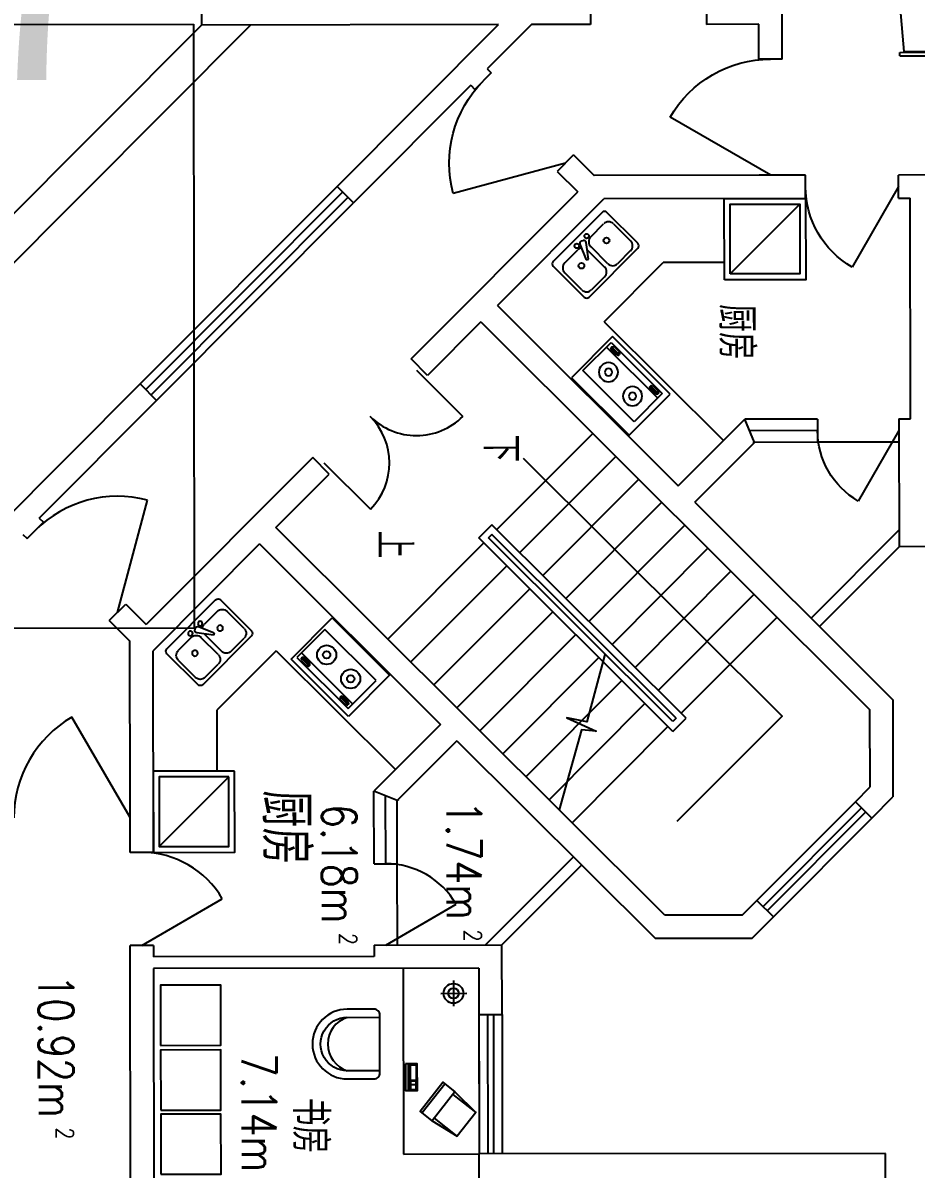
# Model space of a CAD drawing. Header units: millimetres. Extents: x 950 to 32641, y 607 to 32298.
# Drawn here: x 15358 to 23048, y 8425 to 18293 of the extents above; entities that cross this region are included whole.
import ezdxf
from ezdxf.enums import TextEntityAlignment as Align

# ---------------------------------------------------------------- set-up
doc = ezdxf.new("R2010")
doc.units = ezdxf.units.MM
for name, color, linetype in [('FURN', 1, 'Continuous'), ('PD', 40, 'Continuous'), ('PJ', 8, 'Continuous'), ('PUB_TEXT', 7, 'Continuous'), ('PUB_WINDW', 7, 'Continuous'), ('TOTHER', 7, 'Continuous'), ('WALL', 255, 'Continuous'), ('WENZI', 41, 'Continuous'), ('WINDOW', 2, 'Continuous'), ('WINDOW_TEXT', 7, 'Continuous')]:
    doc.layers.add(name, color=color, linetype=linetype)
doc.styles.add('-宋体', font='SimSun.ttf', dxfattribs={"width": 0.8})
doc.styles.add('_HZTXT0', font='txt.shx', dxfattribs={"width": 0.7, "bigfont": 'hztxt.shx'})
doc.styles.add('DIM_FONT', font='SIMPLEX', dxfattribs={"width": 0.8})
doc.styles.add('SIMPLEX', font='SIMPLEX.SHX')
doc.styles.get("Standard").update_dxf_attribs({"font": 'arial.ttf'})

# ---------------------------------------------------------------- blocks, each defined once
blk = doc.blocks.new('M_E28MVF')
at = {"color": 0, "linetype": 'ByBlock'}
for p, q in [((0, 413), (0, -413)), ((564, 454), (41, 454)), ((193, 413), (482, 413)), ((606, -413), (606, 413)), ((110, 110), (110, 330)), ((564, 330), (564, 110)), ((65, -3), (76, 16)), ((280, -98), (118, 24)), ((482, 28), (193, 28)), ((79, -42), (266, -122)), ((110, -330), (110, -110)), ((194, -28), (482, -28)), ((266, -122), (280, -98)), ((564, -110), (564, -330)), ((41, -454), (564, -454)), ((482, -413), (193, -413))]:
    blk.add_line(p, q, dxfattribs=at)
for centre, radius in [((275, 213), 34.4), ((69, 83), 27.5), ((69, -83), 27.5), ((275, -213), 34.4)]:
    blk.add_circle(centre, radius, dxfattribs=at)
for centre, radius, start, end in [((41, 413), 41.3, 90, 180), ((193, 330), 82.6, 90, 180), ((482, 330), 82.6, 0, 90), ((564, 413), 41.3, 0, 90), ((100, 3), 27.5, 50.5377, 150), ((193, 110), 82.6, 180, 270), ((482, 110), 82.6, 270, 0), ((89, -16), 27.5, 150, 249.4623), ((193, -110), 82.6, 146.607, 180), ((482, -110), 82.6, 0, 90), ((193, -330), 82.6, 180, 270), ((482, -330), 82.6, 270, 0), ((41, -413), 41.3, 180, 270), ((564, -413), 41.3, 270, 0)]:
    blk.add_arc(centre, radius, start, end, dxfattribs=at)
at = {"style": 'DIM_FONT', "width": 0.8, "flags": 9}
for tag in ['XSIZE', 'YSIZE']:
    blk.add_attdef(tag, (0, 0), '', height=0.5, dxfattribs=at)
blk = doc.blocks.new('_WBLK')
for p, q in [((-0.5, 0.5), (0.5, 0.5)), ((0.5, 0.1667), (-0.5, 0.1667)), ((0.5, -0.1667), (-0.5, -0.1667)), ((-0.5, -0.5), (0.5, -0.5))]:
    blk.add_line(p, q)
at = {"style": 'SIMPLEX', "flags": 9}
blk.add_attdef('A', text='', height=1, dxfattribs=at).set_placement((0, 1.5), align=Align.MIDDLE)
blk = doc.blocks.new('_DBLK')
blk.add_line((-0.5, 0), (0, -0.866))
blk.add_arc((-0.5, 0), 1, 300, 0)
at = {"style": 'SIMPLEX', "flags": 9}
blk.add_attdef('A', text='', height=1, dxfattribs=at).set_placement((0, 1.5), align=Align.MIDDLE)
blk = doc.blocks.new('A$C1DAB67F0')
at = {"layer": 'FURN'}
blk.add_line((50, 650), (650, 50), dxfattribs=at)
for points in [[(0, 700), (0, 0), (700, 0), (700, 700)], [(50, 650), (50, 50), (650, 50), (650, 650)]]:
    blk.add_lwpolyline(points, close=True, dxfattribs=at)
blk = doc.blocks.new('M_C14')
at = {"linetype": 'Continuous'}
for points in [[(-938, 0), (-938, 600), (-338, 600), (-338, 0)], [(-300, 0), (-300, 600), (300, 600), (300, 0)], [(347, 0), (347, 600), (947, 600), (947, 0)]]:
    blk.add_lwpolyline(points, close=True, dxfattribs=at)
at = {"width": 0.8, "flags": 9}
for tag in ['XSIZE', 'YSIZE']:
    blk.add_attdef(tag, (0, 0), '', height=0.5, dxfattribs=at)
blk = doc.blocks.new('A$C11975EAA')
at = {"layer": 'FURN'}
for p, q in [((1067.5, 2682.5), (658.6, 2682.5)), ((658.6, 2653.2), (658.6, 2682.5)), ((1067.5, 2682.5), (1067.5, 2653.2)), ((1067.5, 2653.2), (658.6, 2653.2)), ((695.4, 2644.7), (662.2, 2280.5)), ((1029.1, 2644.7), (695.4, 2644.7)), ((1029.1, 2644.7), (1062.2, 2280.5)), ((662.2, 2280.5), (1062.2, 2280.5)), ((448.1, 464.4), (448.1, 2226.5)), ((448.1, 2226.5), (1248.1, 2226.5)), ((1248.1, 2226.5), (1248.1, 464.4)), ((0, 1944.8), (29.3, 1944.8)), ((0, 1944.8), (0, 1535.8)), ((29.3, 1944.8), (29.3, 1535.8)), ((37.8, 1906.3), (402, 1939.5)), ((37.8, 1906.3), (37.8, 1572.6)), ((402, 1539.5), (402, 1939.5)), ((1658.4, 1906.3), (1294.2, 1939.5)), ((1294.2, 1539.5), (1294.2, 1939.5)), ((1658.4, 1906.3), (1658.4, 1572.6)), ((1696.2, 1944.8), (1666.9, 1944.8)), ((1666.9, 1944.8), (1666.9, 1535.8)), ((1696.2, 1944.8), (1696.2, 1535.8)), ((29.3, 1535.8), (0, 1535.8)), ((37.8, 1572.6), (402, 1539.5)), ((1658.4, 1572.6), (1294.2, 1539.5)), ((1666.9, 1535.8), (1696.2, 1535.8)), ((0, 1155.8), (29.3, 1155.8)), ((0, 1155.8), (0, 746.9)), ((29.3, 1155.8), (29.3, 746.9)), ((37.8, 1117.3), (402, 1150.5)), ((37.8, 1117.3), (37.8, 783.6)), ((402, 750.5), (402, 1150.5)), ((1658.4, 1117.3), (1294.2, 1150.5)), ((1294.2, 750.5), (1294.2, 1150.5)), ((1658.4, 1117.3), (1658.4, 783.6)), ((1696.2, 1155.8), (1666.9, 1155.8)), ((1666.9, 1155.8), (1666.9, 746.9)), ((1696.2, 1155.8), (1696.2, 746.9)), ((29.3, 746.9), (0, 746.9)), ((37.8, 783.6), (402, 750.5)), ((1658.4, 783.6), (1294.2, 750.5)), ((1666.9, 746.9), (1696.2, 746.9)), ((1248.1, 464.4), (448.1, 464.4)), ((662.2, 402), (1062.2, 402)), ((695.4, 37.8), (662.2, 402)), ((1029.1, 37.8), (1062.2, 402)), ((1067.5, 29.3), (658.6, 29.3)), ((658.6, 29.3), (658.6, 0)), ((1067.5, 0), (658.6, 0)), ((1029.1, 37.8), (695.4, 37.8)), ((1067.5, 0), (1067.5, 29.3))]:
    blk.add_line(p, q, dxfattribs=at)
blk = doc.blocks.new('A$C7E823EA8')
at = {"xscale": -1}
blk.add_blockref('A$C11975EAA', (1696.2, 0), dxfattribs=at)
blk = doc.blocks.new('_DBLK1')
for p, q in [((-0.47, 0), (-0.47, -0.47)), ((0.47, 0), (0.47, -0.47))]:
    blk.add_line(p, q)
for centre, start, end in [((-0.47, 0), 270, 0), ((0.47, 0), 180, 270)]:
    blk.add_arc(centre, 0.47, start, end)
at = {"layer": 'WINDOW_TEXT', "style": 'SIMPLEX', "flags": 9}
blk.add_attdef('A', text='', height=1, dxfattribs=at).set_placement((0, 1.5), align=Align.MIDDLE)
blk = doc.blocks.new('M_E19')
for p, q in [((-323.5, -113.1), (-323.5, -455.5)), ((299.3, -113.1), (-323.5, -113.1)), ((299.3, -455.5), (299.3, -113.1)), ((-323.5, -399.8), (299.3, -399.8)), ((-323.5, -455.5), (299.3, -455.5)), ((-290.9, -422.1), (-290.8, -433.8)), ((-215.7, -431.5), (-280.4, -431.5)), ((-280.4, -431.5), (-280.4, -448.2)), ((-280.4, -448.2), (-215.7, -448.2)), ((-215.7, -448.2), (-215.7, -431.5)), ((-199.1, -423.2), (-199.1, -433.7)), ((182.1, -422.1), (182.2, -433.8)), ((192.6, -431.5), (192.6, -448.2)), ((257.3, -431.5), (192.6, -431.5)), ((192.6, -448.2), (257.3, -448.2)), ((257.3, -448.2), (257.3, -431.5)), ((273.9, -423.2), (273.9, -433.7))]:
    blk.add_line(p, q)
for points in [[(-199.1, -423.2, 0.259034), (-201, -419.8, 0.076276), (-212.5, -414.9, 0.036515), (-226.1, -412.4, 0.026615), (-244.9, -411.4, 0.026615), (-263.8, -412.4, 0.036515), (-277.3, -414.9, 0.076276), (-288.9, -419.8, 0.259034), (-290.8, -423.2, 0.078462), (-290.6, -424.5, 0.056762)], [(-199.1, -433.7, 0.259034), (-201, -430.3, 0.076276), (-212.5, -425.4, 0.036515), (-226.1, -422.9, 0.026615), (-244.9, -421.9, 0.026615), (-263.8, -422.9, 0.036515), (-277.3, -425.4, 0.076276), (-288.9, -430.3, 0.259034), (-290.8, -433.7, 0.259034), (-288.9, -437.2, 0.056762), (-280.4, -441.2, 0.036515)], [(-215.7, -442.9, 0.008736), (-212.5, -442.1, 0.076276), (-201, -437.2, 0.259034), (-199.1, -433.7, 0.259034)], [(273.9, -423.2, 0.259034), (272, -419.8, 0.076276), (260.5, -414.9, 0.036515), (246.9, -412.4, 0.026615), (228.1, -411.4, 0.026615), (209.2, -412.4, 0.036515), (195.7, -414.9, 0.076276), (184.1, -419.8, 0.259034), (182.2, -423.2, 0.078462), (182.4, -424.5, 0.056762)], [(273.9, -433.7, 0.259034), (272, -430.3, 0.076276), (260.5, -425.4, 0.036515), (246.9, -422.9, 0.026615), (228.1, -421.9, 0.026615), (209.2, -422.9, 0.036515), (195.7, -425.4, 0.076276), (184.1, -430.3, 0.259034), (182.2, -433.7, 0.259034), (184.1, -437.2, 0.056762), (192.6, -441.2, 0.036515)], [(257.3, -442.9, 0.008736), (260.5, -442.1, 0.076276), (272, -437.2, 0.259034), (273.9, -433.7, 0.259034)]]:
    blk.add_lwpolyline(points, format="xyb")
at = {"layer": 'TOTHER', "linetype": 'Continuous'}
for p, q in [((-350, 0), (350, 0)), ((-350, -500), (-350, 0)), ((350, 0), (350, -500)), ((350, -500), (-350, -500))]:
    blk.add_line(p, q, dxfattribs=at)
for centre, radius in [((-158.4, -258.5), 82.5), ((134.2, -258.5), 82.5), ((-158.4, -258.5), 31.6), ((134.2, -258.5), 31.6)]:
    blk.add_circle(centre, radius, dxfattribs=at)
at = {"width": 0.8, "flags": 9}
for tag in ['XSIZE', 'YSIZE']:
    blk.add_attdef(tag, (0, 0), '', height=0.5, dxfattribs=at)
blk = doc.blocks.new('CHAIR-2')
blk.add_lwpolyline([(250, 581, -0.414214), (300, 531), (300, 300, -1), (-300, 300), (-300, 531, -0.414214), (-250, 581)], format="xyb", close=True)
for points in [[(-230, 581), (-230, 300, 1), (230, 300), (230, 581)], [(230, 300, -0.730759), (-230, 300, 6.42829)]]:
    blk.add_lwpolyline(points, format="xyb")
blk = doc.blocks.new('LAP1')
at = {"layer": 'FURN'}
for p, q in [((0, -110), (0, 115)), ((-111, 0), (109, 0))]:
    blk.add_line(p, q, dxfattribs=at)
for radius in [85, 45]:
    blk.add_circle((0, 0), radius, dxfattribs=at)
blk = doc.blocks.new('KEYBOARD')
blk.add_lwpolyline([(-240, 210), (240, 210), (240, 0), (-240, 0)], close=True)
at = {"color": 1}
for points in [[(-220, 140), (220, 140), (220, 160), (-220, 160)], [(-220, 120), (-220, 20), (60, 20), (60, 120)], [(70, 120), (130, 120), (130, 20), (70, 20)], [(140, 20), (140, 120), (220, 120), (220, 20)]]:
    blk.add_lwpolyline(points, close=True, dxfattribs=at)
blk = doc.blocks.new('MONITOR')
at = {"color": 1}
for p, q in [((-165, 140), (-135, 400)), ((165, 140), (135, 400)), ((-165, 25), (165, 25))]:
    blk.add_line(p, q, dxfattribs=at)
blk.add_lwpolyline([(-135, 140), (-135, 400), (135, 400), (135, 140)])
blk.add_lwpolyline([(-165, 140), (165, 140), (165, 0), (-165, 0)], close=True)
blk = doc.blocks.new('A$C30363566')
at = {"layer": 'FURN'}
for p, q in [((22123.4, 18300), (23723.4, 18300)), ((23723.4, 17650), (23723.4, 18300)), ((22123.4, 17650), (23723.4, 17650))]:
    blk.add_line(p, q, dxfattribs=at)
at = {"layer": 'PJ'}
for p, q in [((18358.6, 21923.4), (19115.7, 21166.3)), ((18500, 21923.4), (19186.4, 21237)), ((16050, 20423.4), (16050, 19896.8)), ((16559.2, 19387.6), (17584.5, 20412.9)), ((19974.5, 20087.7), (18305.7, 18418.9)), ((19974.5, 20002.8), (18390.6, 18418.9)), ((20087.7, 19974.5), (18418.9, 18305.7)), ((20002.8, 19974.5), (18418.9, 18390.6)), ((19974.5, 20002.8), (20002.8, 19974.5)), ((16559.2, 19387.6), (16050, 19896.8)), ((21923.4, 18500), (21237, 19186.4)), ((21923.4, 18358.6), (21166.3, 19115.7)), ((22523.4, 18500), (23723.4, 18500)), ((22523.4, 18425), (23723.4, 18425)), ((22523.4, 18375), (23723.4, 18375)), ((22523.4, 18300), (23723.4, 18300)), ((19387.6, 16559.2), (20412.9, 17584.5)), ((19387.6, 16559.2), (19896.8, 16050)), ((20423.4, 16050), (19896.8, 16050))]:
    blk.add_line(p, q, dxfattribs=at)
at = {"layer": 'WALL'}
for p, q in [((15300, 24823.4), (15300, 21923.4)), ((18500, 22523.4), (18500, 21923.4)), ((17400, 22023.4), (15500, 22023.4)), ((15500, 21923.4), (15500, 22023.4)), ((17400, 21923.4), (17400, 22023.4)), ((15500, 21923.4), (15300, 21923.4)), ((17400, 21923.4), (18500, 21923.4)), ((18114.8, 20165.4), (19817.8, 21868.4)), ((19817.8, 21868.4), (20654.5, 21868.4)), ((20837.2, 21685.7), (20654.5, 21868.4)), ((24573.4, 21800), (23723.4, 21800)), ((23723.4, 21800), (23723.4, 18300)), ((16559.2, 18327), (19900.7, 21668.4)), ((19900.7, 21668.4), (20571.6, 21668.4)), ((20695.8, 21544.3), (20571.6, 21668.4)), ((20695.8, 21544.3), (20837.2, 21685.7)), ((17400, 21223.4), (17600, 21223.4)), ((15500, 21123.4), (15300, 21123.4)), ((15300, 21123.4), (15300, 20923.4)), ((15500, 21129.3), (15500, 19386.1)), ((14300, 20923.4), (12500, 20923.4)), ((14300, 20923.4), (14300, 20723.4)), ((15300, 20923.4), (15300, 20923.4)), ((15300, 20923.4), (15300, 20723.4)), ((21544.3, 20695.8), (21685.7, 20837.2)), ((21868.4, 20654.5), (21685.7, 20837.2)), ((14300, 20723.4), (14000, 20723.4)), ((14000, 20723.4), (14000, 20273.4)), ((15300, 20723.4), (15300, 19303.3)), ((15300, 20723.4), (15300, 20723.4)), ((17600, 20680.3), (17400, 20597.4)), ((18114.8, 20165.4), (17600, 20680.3)), ((21668.4, 20571.6), (21544.3, 20695.8)), ((21868.4, 19817.8), (21868.4, 20654.5)), ((17973.4, 20024), (17400, 20597.4)), ((21668.4, 19900.7), (21668.4, 20571.6)), ((13800, 20273.4), (14000, 20273.4)), ((16417.8, 18468.4), (17973.4, 20024)), ((21668.4, 19900.7), (18327, 16559.2)), ((20165.4, 18114.8), (21868.4, 19817.8)), ((16417.8, 18468.4), (15500, 19386.1)), ((16417.8, 18468.4), (15500, 19386.1)), ((13800, 19273.4), (14000, 19273.4)), ((14000, 19273.4), (14000, 18764.8)), ((15123.2, 19126.5), (15300, 19303.3)), ((15264.6, 18985.1), (15441.4, 19161.9)), ((16877.4, 17725.9), (15441.4, 19161.9)), ((15441.4, 19161.9), (15441.4, 19161.9)), ((15123.2, 19126.5), (15264.6, 18985.1)), ((14000, 18764.8), (14380.8, 18384.1)), ((14000, 18482), (14000, 15923.4)), ((15392.5, 17089.5), (14000, 18482)), ((22523.4, 18500), (21923.4, 18500)), ((21923.4, 17400), (21923.4, 18500)), ((22523.4, 18300), (22523.4, 18500)), ((14380.8, 18384.1), (14416.1, 18419.4)), ((14416.1, 18419.4), (14557.5, 18278)), ((14522.2, 18242.6), (14557.5, 18278)), ((16559.2, 18327), (17018.8, 17867.3)), ((22123.4, 18300), (22123.4, 15500)), ((22123.4, 18300), (22523.4, 18300)), ((24723.4, 18300), (23723.4, 18300)), ((14522.2, 18242.6), (15533.9, 17230.9)), ((20165.4, 18114.8), (20680.3, 17600)), ((18468.4, 16417.8), (20024, 17973.4)), ((20024, 17973.4), (20597.4, 17400)), ((17018.8, 17867.3), (16877.4, 17725.9)), ((17018.8, 17867.3), (16877.4, 17725.9)), ((20680.3, 17600), (20597.4, 17400)), ((21223.4, 17400), (21223.4, 17600)), ((21923.4, 17400), (22023.4, 17400)), ((22023.4, 17400), (22023.4, 15500)), ((15392.5, 17089.5), (15533.9, 17230.9)), ((17867.3, 17018.8), (17725.9, 16877.4)), ((18327, 16559.2), (17867.3, 17018.8)), ((17725.9, 16877.4), (19161.9, 15441.4)), ((18468.4, 16417.8), (19386.1, 15500)), ((18468.4, 16417.8), (19386.1, 15500)), ((13011.5, 15923.4), (14000, 15923.4)), ((17089.5, 15392.5), (17230.9, 15533.9)), ((18242.6, 14522.2), (17230.9, 15533.9)), ((21129.3, 15500), (19386.1, 15500)), ((21123.4, 15500), (21123.4, 15300)), ((21923.4, 15500), (22023.4, 15500)), ((21923.4, 15500), (21923.4, 15300)), ((22123.4, 15500), (24623.4, 15500)), ((18985.1, 15264.6), (19161.9, 15441.4)), ((19161.9, 15441.4), (19161.9, 15441.4)), ((17089.5, 15392.5), (18482, 14000)), ((19126.5, 15123.2), (19303.3, 15300)), ((20723.4, 15300), (19303.3, 15300)), ((20923.4, 15300), (20723.4, 15300)), ((20723.4, 15300), (20723.4, 15300)), ((20923.4, 15300), (20923.4, 15300)), ((21123.4, 15300), (20923.4, 15300)), ((24823.4, 15300), (21923.4, 15300)), ((19126.5, 15123.2), (18985.1, 15264.6)), ((18242.6, 14522.2), (18278, 14557.5)), ((18419.4, 14416.1), (18278, 14557.5)), ((18384.1, 14380.8), (18419.4, 14416.1))]:
    blk.add_line(p, q, dxfattribs=at)
at = {"layer": 'WINDOW'}
for p, q in [((17600, 21923.4), (17600, 21223.4)), ((21632.7, 20784.2), (20784.2, 21632.7)), ((21685.7, 20837.2), (20837.2, 21685.7)), ((21544.3, 20695.8), (20695.8, 21544.3)), ((21597.3, 20748.8), (20748.8, 21597.3)), ((17400, 21223.4), (17400, 20597.4)), ((17500, 21223.4), (17500, 20638.8)), ((17600, 21223.4), (17600, 20680.3)), ((19932.1, 20045.2), (19104.8, 20872.5)), ((17609.9, 20670.3), (17600, 20680.3)), ((19734.1, 19847.2), (18906.8, 20674.5)), ((19536.1, 19649.2), (18708.8, 20476.6)), ((19338.1, 19451.3), (18510.8, 20278.6)), ((19140.1, 19253.3), (18312.8, 20080.6)), ((20087.7, 19974.5), (19974.5, 20087.7)), ((18942.1, 19055.3), (18114.8, 19882.6)), ((20872.5, 19104.8), (20045.2, 19932.1)), ((18744.1, 18857.3), (17916.8, 19684.6)), ((20674.5, 18906.8), (19847.2, 19734.1)), ((18546.2, 18659.3), (17718.8, 19486.6)), ((20476.6, 18708.8), (19649.2, 19536.1)), ((19649.2, 19536.1), (20476.6, 18708.8)), ((18348.2, 18461.3), (17520.9, 19288.6)), ((20278.6, 18510.8), (19451.3, 19338.1)), ((19451.3, 19338.1), (20278.6, 18510.8)), ((20080.6, 18312.8), (19253.3, 19140.1)), ((19253.3, 19140.1), (20080.6, 18312.8)), ((19882.6, 18114.8), (19055.3, 18942.1)), ((19055.3, 18942.1), (19882.6, 18114.8)), ((19684.6, 17916.8), (18857.3, 18744.1)), ((18857.3, 18744.1), (19684.6, 17916.8)), ((19486.6, 17718.8), (18659.3, 18546.2)), ((18659.3, 18546.2), (19486.6, 17718.8)), ((18418.9, 18305.7), (18305.7, 18418.9)), ((18305.7, 18418.9), (18418.9, 18305.7)), ((18418.9, 18390.6), (18390.6, 18418.9)), ((18390.6, 18418.9), (18418.9, 18390.6)), ((19288.6, 17520.9), (18461.3, 18348.2)), ((18461.3, 18348.2), (19288.6, 17520.9)), ((20670.3, 17609.9), (20680.3, 17600)), ((21223.4, 17600), (20680.3, 17600)), ((21923.4, 17600), (21223.4, 17600)), ((21223.4, 17500), (20638.8, 17500)), ((21223.4, 17400), (20597.4, 17400)), ((16347.7, 14000), (14000, 16347.7)), ((15923.4, 14000), (14000, 15923.4))]:
    blk.add_line(p, q, dxfattribs=at)
for points in [[(20859.7, 20011.2), (19956.6, 20914.3), (17734.9, 18692.6)], [(19425.4, 19388.9), (20004.3, 19234), (19970, 19062.1), (20084.5, 19314.2), (20073.1, 19188.1), (20760.9, 18993.1)]]:
    blk.add_lwpolyline(points, dxfattribs=at)
for points in [[(20859.7, 20011.2, 0, 0, 0), (20346.2, 19497.6, 40, 0, 0), (20169.4, 19320.9, 0, 0, 0)], [(18643.4, 17794.9, 0, 0, 0), (19729.3, 18880.7, 40, 0, 0), (19906, 19057.5, 0, 0, 0)]]:
    blk.add_lwpolyline(points, format="xyseb", dxfattribs=at)
at = {"xscale": -1}
for name, p, rotation in [('A$C7E823EA8', (12577, 23881.4), 180.0000000000046), ('A$C1DAB67F0', (15500, 20423.4), 270.0000000000046)]:
    blk.add_blockref(name, p, dxfattribs=dict(at, rotation=rotation))
blk.add_blockref('A$C1DAB67F0', (20423.4, 15500))
at = {"layer": 'FURN', "xscale": 0.96, "yscale": 0.96, "zscale": 0.96, "rotation": 321.8636919016985}
blk.add_blockref('MONITOR', (23230.7, 17890.2), dxfattribs=at)
at = {"layer": 'FURN', "rotation": 359.9999999870714}
blk.add_blockref('LAP1', (22340.4, 18082), dxfattribs=at)
at = {"layer": 'FURN', "extrusion": (0, 0, -1), "xscale": 0.48, "yscale": 0.48, "zscale": -0.48, "rotation": 180.0000000129286}
blk.add_blockref('KEYBOARD', (-23061.4, 17769.7), dxfattribs=at)
at = {"layer": 'FURN', "extrusion": (0, 0, -1), "zscale": -1, "rotation": 1.29599588271841e-08}
blk.add_blockref('CHAIR-2', (-22775.8, 16866.9), dxfattribs=at)
at = {"layer": 'FURN', "extrusion": (0, 0, -1), "xscale": 0.864, "yscale": 0.864, "zscale": -0.864}
blk.add_blockref('M_C14', (-23084.3, 15559.8), dxfattribs=at)
at = {"layer": 'PJ', "xscale": -1, "rotation": 225.0000000000045}
blk.add_blockref('M_E19', (17288.9, 19353.6), dxfattribs=at)
at = {"layer": 'PJ', "yscale": 0.7200000000000001, "zscale": 0.7200000000000001}
for p, xscale, rotation in [((15828.6, 19160.7), 0.7200000000000001, 45.00000000001367), ((19160.7, 15828.6), -0.7200000000000001, 224.9999999999909)]:
    blk.add_blockref('M_E28MVF', p, dxfattribs=dict(at, xscale=xscale, rotation=rotation))
at = {"layer": 'PJ', "rotation": 45.00000000000009}
blk.add_blockref('M_E19', (19353.6, 17288.9), dxfattribs=at)
at = {"layer": 'WINDOW'}
for name, p, xscale, yscale, zscale, rotation in [('_DBLK', (15400, 21523.4), 800, -800, 800, 270.0000000000065), ('_DBLK', (17500, 21573.4), 700, -700, 700, 270.0000000000065), ('_DBLK', (14800, 20823.4), -1000, 1000, 1000, 2.637889906509372e-12), ('_DBLK', (14840.4, 18702.3), -1000, 1000, 1000, 45.00000000000455), ('_DBLK1', (17372.4, 17372.4), -1200, -1200, 1200, 315.000000000024), ('_DBLK', (21573.4, 17500), -700, -700, 700, 359.9999999999981), ('_WBLK', (16311.7, 16311.7), 2400, 199.9999999997045, 2400, 135), ('_DBLK', (21523.4, 15400), -800, -800, 800, 359.9999999999981), ('_DBLK', (18702.3, 14840.4), 1000, 1000, 1000, 225), ('_DBLK', (20823.4, 14800), 1000, 1000, 1000, 270.0000000000019)]:
    blk.add_blockref(name, p, dxfattribs=dict(at, xscale=xscale, yscale=yscale, zscale=zscale, rotation=rotation))
at = {"layer": 'PUB_TEXT', "style": 'DIM_FONT', "width": 0.8}
for s, p in [('1.74m', (21709.4, 18174.3)), ('6.18m', (21737.3, 17100)), ('7.14m', (23879.1, 16406.5)), ('10.92m', (23407.5, 14659.8))]:
    blk.add_text(s, height=300, dxfattribs=at).set_placement(p, align=Align.MIDDLE_RIGHT)
for p in [(21709.4, 18174.3), (21737.3, 17100), (23407.5, 14659.8)]:
    blk.add_text(' 2', height=150, dxfattribs=at).set_placement(p)
at = {"layer": 'WENZI', "style": '_HZTXT0', "width": 0.8}
for s, height, p in [('厨房', 300, (16409.5, 20377.6)), ('下', 300, (17527.6, 18347.5)), ('上', 300, (18355.4, 17425.7)), ('书房', 300, (23238.1, 16697.6)), ('厨房', 400, (20590.1, 16440.9))]:
    blk.add_text(s, height=height, dxfattribs=at).set_placement(p)
blk = doc.blocks.new('1T4F57')
at = {"layer": 'PD'}
for p, q in [((8391.4, -8115.8), (10295.3, -8113)), ((10295.3, -8113), (10302.9, -13313)), ((10302.9, -13313), (8399, -13315.8))]:
    blk.add_line(p, q, dxfattribs=at)
at = {"layer": 'PD', "rotation": 270.084029135063}
blk.add_blockref('A$C30363566', (-5579.8, 5855.4), dxfattribs=at)

msp = doc.modelspace()

# ---------------------------------------------------------------- block references
at = {"layer": 'PUB_WINDW'}
msp.add_blockref('1T4F57', (6529.8, 26396.1), dxfattribs=at)

# ---------------------------------------------------------------- texts
at = {"layer": 'PUB_TEXT', "style": '-宋体', "width": 0.8}
msp.add_text('1T4F57', height=2400, dxfattribs=at).set_placement((8319.8, 17801.7))

doc.saveas('drawing.dxf')
